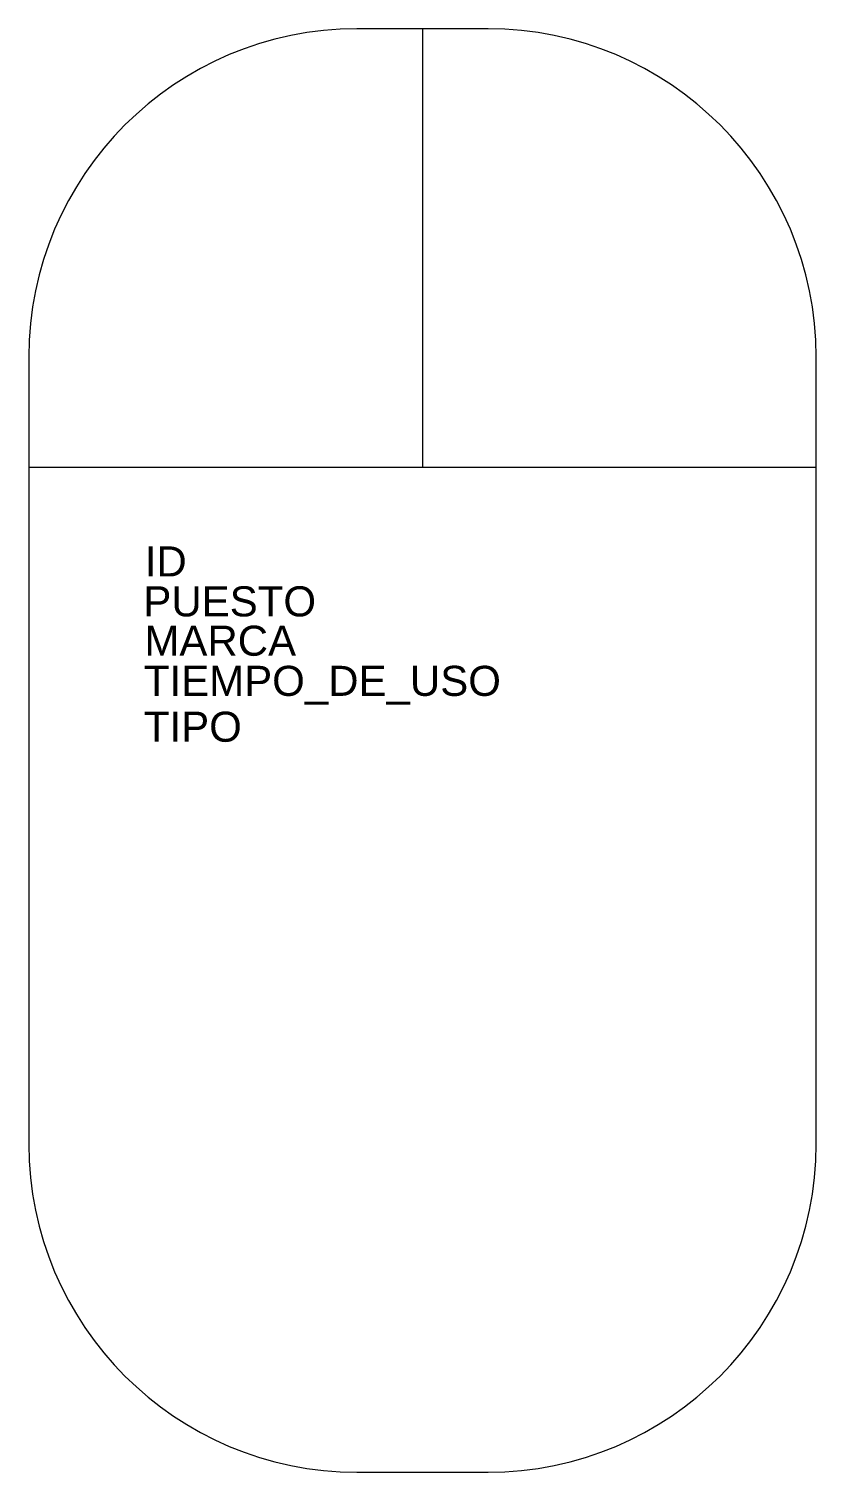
# Model space of a CAD drawing. Header units: inches. Extents: x -3.27 to 1.96, y -6.68 to 2.92.
import ezdxf

# ---------------------------------------------------------------- set-up
doc = ezdxf.new("R2010")
doc.units = ezdxf.units.IN
doc.styles.get("Standard").update_dxf_attribs({"font": 'arial.ttf'})

msp = doc.modelspace()

# ---------------------------------------------------------------- linework, layer by layer
for p, q in [((-0.2182, 2.9182), (-1.0909, 2.9182)), ((-0.6545, 2.9182), (-0.6545, 0)), ((-3.2727, 0.7364), (-3.2727, -4.4999)), ((1.9636, -1.8818), (1.9636, 0.7364)), ((1.9636, 0.0001), (-0.6545, 0)), ((-0.6545, 0), (-3.2727, -0.0002)), ((1.9636, -4.4999), (1.9636, -1.8818)), ((-1.0909, -6.6818), (-0.2182, -6.6818))]:
    msp.add_line(p, q)
for centre, major_axis, start_param, end_param in [((-1.0909, 0.7364), (1.5428, 1.5428), 0.785398, 2.356194), ((-0.2182, 0.7364), (-1.5428, 1.5428), 3.926991, 5.497787), ((-1.0909, -4.4999), (-1.5428, 1.5428), 0.785398, 2.356194), ((-0.2182, -4.4999), (1.5428, 1.5428), 3.926991, 5.497787)]:
    msp.add_ellipse(centre, major_axis=major_axis, ratio=1, start_param=start_param, end_param=end_param)

# ---------------------------------------------------------------- texts
for tag, p, s, flags in [('ID', (-2.502, -0.7241), '', 5), ('TIEMPO_DE_USO', (-2.5081, -1.5184), '', 1), ('TIPO', (-2.5081, -1.8235), 'Laser', 3)]:
    msp.add_attdef(tag, p, s, height=0.2, dxfattribs=dict(flags=flags))
for tag, p, s in [('PUESTO', (-2.5112, -0.9897), '0'), ('MARCA', (-2.5043, -1.2515), '')]:
    msp.add_attdef(tag, p, s, height=0.2)

doc.saveas('drawing.dxf')
